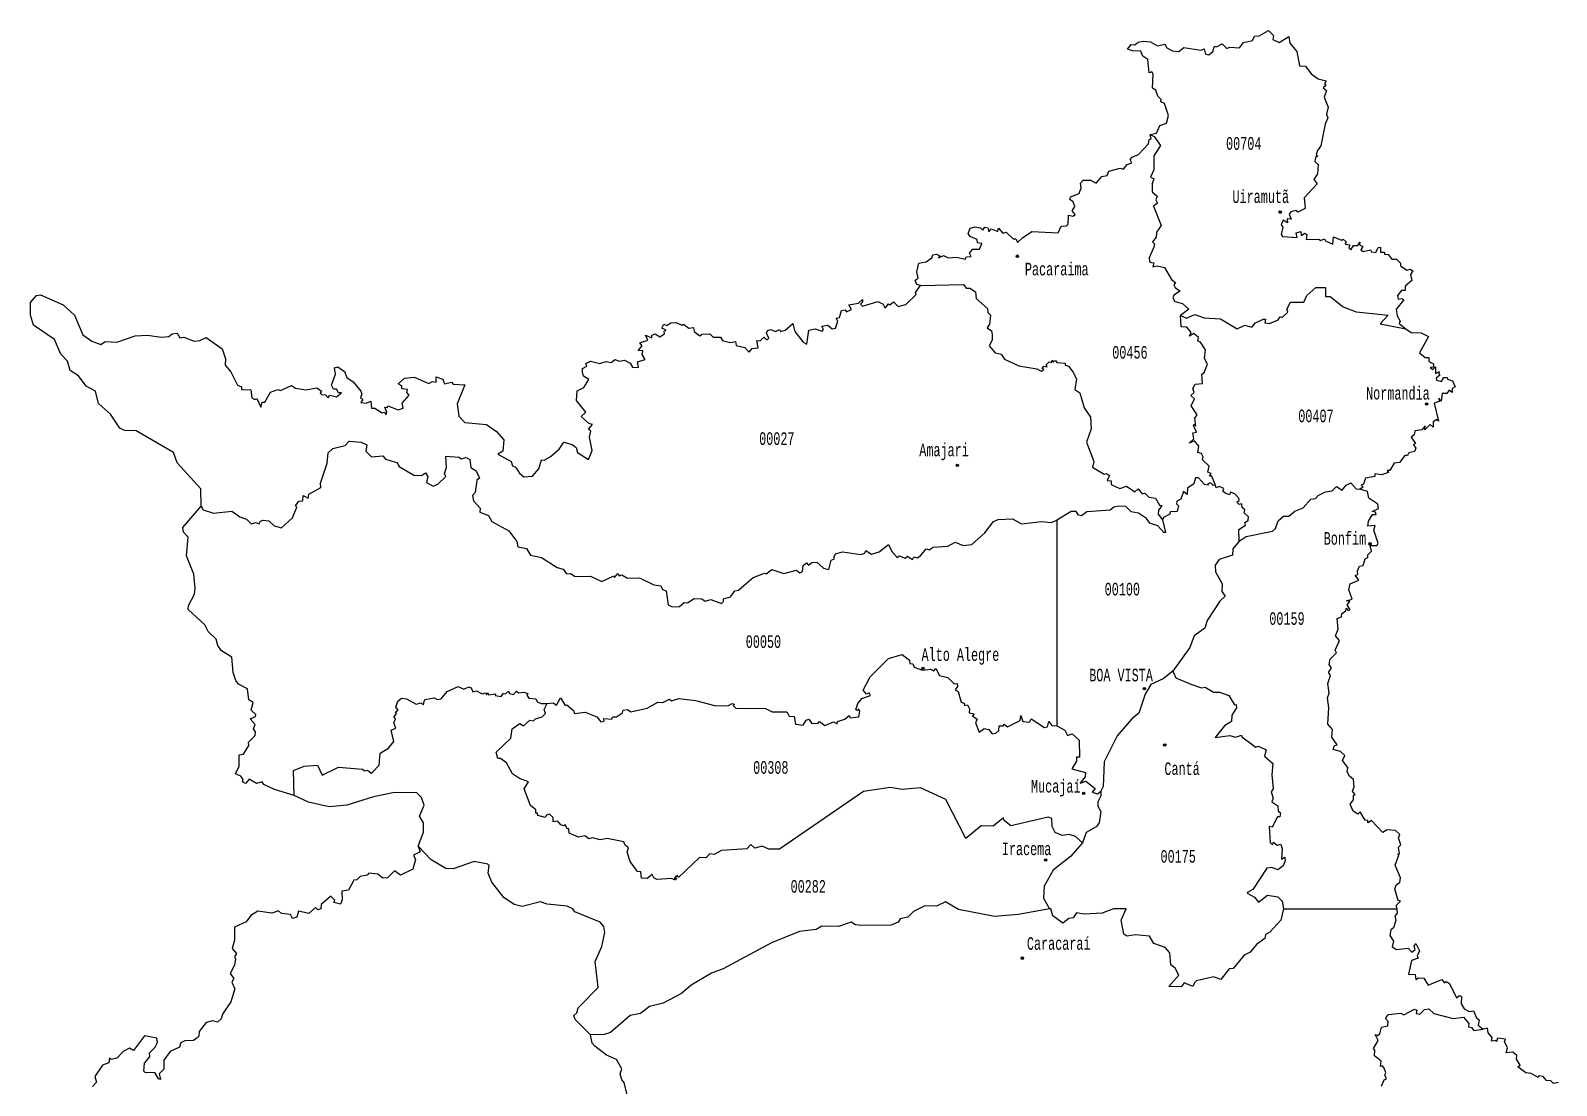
# Model space of a CAD drawing. Header units: millimetres. Extents: x 9851 to 10267, y 23387 to 23778.
# Drawn here: x 9942.5 to 9999.4, y 23738.2 to 23777.5 of the extents above; entities that cross this region are included whole.
import ezdxf
from ezdxf.enums import TextEntityAlignment as Align

# ---------------------------------------------------------------- set-up
doc = ezdxf.new("R2010")
doc.units = ezdxf.units.MM
doc.layers.add('3', color=7, linetype='Continuous')
doc.styles.add('MONOTXT', font='MONOTXT', dxfattribs={"height": 0.2})

# ---------------------------------------------------------------- blocks, each defined once
blk = doc.blocks.new('SEDE')
at = {"layer": '3', "color": 7, "linetype": 'Continuous'}
blk.add_circle((0, 0), 0.00451, dxfattribs=at)

msp = doc.modelspace()

# ---------------------------------------------------------------- linework, layer by layer
at = {"color": 7, "linetype": 'Continuous'}
for p, q in [((9980.752, 23759.277), (9980.752, 23751.614)), ((9989.191, 23744.793), (9993.422, 23744.793))]:
    msp.add_line(p, q, dxfattribs=at)
for points in [[(9984.233, 23773.643), (9984.469, 23773.685), (9984.597, 23773.977), (9984.838, 23774.066), (9984.916, 23774.355), (9984.766, 23774.791), (9984.627, 23774.863), (9984.642, 23774.949), (9984.519, 23775.068), (9984.437, 23775.298), (9984.313, 23775.366), (9984.348, 23775.895), (9984.299, 23775.98), (9984.197, 23775.941), (9984.145, 23776.435), (9983.963, 23776.563), (9983.89, 23776.74), (9983.574, 23776.753), (9983.394, 23776.816), (9983.524, 23776.996), (9983.663, 23776.982), (9983.785, 23777.085), (9983.972, 23777.118), (9984.249, 23777.099), (9984.508, 23776.949), (9984.783, 23777.002), (9984.852, 23776.871), (9985.063, 23776.755), (9985.299, 23776.738), (9985.485, 23776.877), (9986.122, 23776.788), (9986.238, 23776.827), (9986.291, 23776.638), (9986.413, 23776.61), (9986.569, 23776.735), (9986.622, 23776.932), (9986.705, 23776.907), (9986.916, 23777.016), (9987.085, 23776.841), (9987.197, 23776.893), (9987.558, 23776.874), (9987.713, 23777.063), (9988.047, 23777.141), (9988.116, 23777.307), (9988.297, 23777.316), (9988.633, 23777.516), (9988.824, 23777.327), (9988.805, 23777.18), (9989.033, 23777.063), (9989.397, 23777.288), (9989.43, 23777.046), (9989.688, 23776.738), (9989.799, 23776.205), (9990.019, 23776.185), (9990.227, 23775.902), (9990.488, 23775.721), (9990.789, 23775.642), (9990.722, 23775.528), (9990.779, 23775.462), (9990.675, 23775.386), (9990.798, 23775.282), (9990.713, 23775.036), (9990.855, 23774.663), (9990.797, 23774.402), (9990.847, 23774.268), (9990.752, 23774.032), (9990.585, 23773.216), (9990.458, 23773.041), (9990.419, 23772.902), (9990.472, 23772.846), (9990.388, 23772.785), (9990.358, 23772.632), (9990.485, 23772.527), (9990.463, 23772.18), (9990.322, 23771.968), (9990.455, 23771.802), (9989.969, 23771.282), (9990.005, 23770.882), (9989.735, 23770.749), (9989.66, 23770.805), (9989.472, 23770.755), (9989.402, 23770.674), (9989.48, 23770.482), (9989.333, 23770.505), (9989.349, 23770.355), (9989.183, 23770.452), (9989.108, 23770.28), (9989.174, 23770.185), (9989.116, 23769.91), (9989.166, 23769.835), (9989.708, 23769.807), (9989.672, 23769.974), (9989.841, 23770.03), (9989.858, 23769.882), (9989.994, 23769.963), (9990.072, 23769.913), (9990.047, 23769.735), (9990.516, 23769.746), (9990.569, 23769.696), (9990.722, 23769.757), (9990.762, 23769.684), (9991.03, 23769.56), (9991.06, 23769.827), (9991.363, 23769.702), (9991.413, 23769.738), (9991.53, 23769.643), (9991.497, 23769.555), (9991.663, 23769.527), (9991.633, 23769.424), (9991.708, 23769.341), (9991.802, 23769.51), (9991.963, 23769.51), (9992.041, 23769.632), (9992.027, 23769.535), (9992.152, 23769.463), (9992.074, 23769.346), (9992.169, 23769.28), (9992.441, 23769.343), (9992.472, 23769.271), (9992.635, 23769.249), (9992.719, 23769.43), (9992.805, 23769.443), (9992.813, 23769.255), (9992.96, 23769.263), (9992.958, 23769.177), (9993.097, 23769.168), (9993.233, 23768.991), (9993.399, 23768.996), (9993.552, 23768.849), (9993.558, 23768.749), (9993.791, 23768.588), (9993.913, 23768.627), (9994.016, 23768.557), (9993.927, 23768.427), (9993.972, 23768.202), (9993.73, 23767.985), (9993.727, 23767.83), (9993.594, 23767.83), (9993.438, 23767.641), (9993.463, 23767.51), (9993.599, 23767.535), (9993.677, 23767.477), (9993.391, 23767.138), (9993.433, 23766.882), (9993.547, 23766.693), (9993.51, 23766.602), (9993.756, 23766.402)], [(9975.674, 23768.016), (9975.547, 23768.052), (9975.483, 23768.218), (9975.588, 23768.291), (9975.538, 23768.53), (9975.622, 23768.852), (9975.894, 23768.902), (9976.102, 23769.041), (9976.135, 23769.16), (9976.274, 23769.188), (9976.399, 23769.121), (9976.344, 23769.041), (9976.535, 23769.132), (9976.713, 23769.043), (9977.033, 23769.068), (9977.341, 23768.993), (9977.388, 23769.08), (9977.563, 23769.099), (9977.505, 23769.221), (9977.624, 23769.374), (9977.874, 23769.371), (9977.969, 23769.577), (9977.799, 23769.605), (9977.785, 23769.732), (9977.526, 23769.843), (9977.46, 23769.954), (9977.525, 23770.146), (9977.703, 23770.204), (9977.919, 23770.168), (9977.997, 23770.077), (9978.071, 23770.194), (9978.185, 23770.158), (9978.228, 23770.021), (9978.314, 23770.132), (9978.554, 23770.023), (9978.584, 23770.15), (9978.744, 23769.962), (9978.875, 23770.003), (9979.133, 23769.757), (9979.233, 23769.755), (9979.288, 23769.613), (9979.482, 23769.797), (9979.829, 23770.022), (9980.81, 23769.982), (9980.919, 23770.221), (9981.116, 23770.235), (9981.177, 23770.302), (9981.194, 23770.638), (9981.36, 23770.593), (9981.435, 23770.66), (9981.327, 23770.796), (9981.43, 23770.96), (9981.366, 23771.138), (9981.241, 23771.218), (9981.26, 23771.324), (9981.585, 23771.446), (9981.663, 23771.657), (9981.638, 23771.83), (9981.741, 23771.943), (9982.005, 23771.946), (9982.227, 23771.832), (9982.438, 23772.074), (9982.635, 23772.11), (9982.691, 23772.28), (9983.116, 23772.388), (9983.241, 23772.352), (9983.374, 23772.518), (9983.547, 23772.582), (9983.488, 23772.71), (9983.56, 23772.793), (9983.797, 23772.902), (9984.166, 23773.288), (9984.194, 23773.449), (9984.274, 23773.485), (9984.233, 23773.643)], [(9984.233, 23773.643), (9984.377, 23773.571), (9984.618, 23773.227), (9984.37, 23772.849), (9984.374, 23772.33), (9984.249, 23772.052), (9984.374, 23771.985), (9984.301, 23771.809), (9984.312, 23771.503), (9984.493, 23771.338), (9984.444, 23771.203), (9984.505, 23771.08), (9984.355, 23770.966), (9984.642, 23770.255), (9984.468, 23770.002), (9984.458, 23769.814), (9984.317, 23769.648), (9984.391, 23769.572), (9984.369, 23769.44), (9984.189, 23769.048), (9984.212, 23768.899), (9984.286, 23768.872), (9984.364, 23768.855), (9984.335, 23768.715), (9984.489, 23768.752), (9984.77, 23768.691), (9985.03, 23768.236), (9985.18, 23768.129), (9985.111, 23768.041), (9985.162, 23767.937), (9985.344, 23767.81), (9985.116, 23767.655), (9985.08, 23767.552), (9985.155, 23767.421), (9985.433, 23767.346), (9985.666, 23767.132), (9985.36, 23766.902)], [(9948.888, 23759.793), (9948.877, 23760.438), (9947.999, 23761.41), (9947.866, 23761.793), (9946.472, 23762.596), (9946.033, 23762.613), (9945.869, 23762.702), (9945.513, 23763.216), (9945.074, 23763.615), (9944.955, 23764.08), (9944.61, 23764.263), (9944.326, 23764.645), (9944.019, 23764.843), (9943.919, 23765.199), (9943.672, 23765.463), (9943.435, 23765.999), (9942.652, 23766.543), (9942.538, 23766.916), (9942.541, 23767.382), (9942.76, 23767.638), (9942.913, 23767.666), (9943.76, 23767.299), (9944.172, 23766.913), (9944.483, 23766.182), (9944.827, 23765.938), (9945.152, 23765.813), (9945.313, 23765.935), (9945.752, 23765.902), (9946.441, 23766.143), (9946.894, 23766.168), (9947.402, 23766.088), (9947.694, 23766.11), (9947.819, 23766.218), (9947.994, 23766.235), (9948.094, 23766.06), (9948.249, 23766.093), (9948.627, 23765.946), (9948.849, 23765.963), (9949.077, 23766.077), (9949.669, 23765.652), (9949.805, 23765.28), (9949.785, 23765.049), (9949.999, 23764.793), (9950.249, 23764.299), (9950.397, 23764.238), (9950.4, 23764.14), (9950.738, 23764.127), (9950.752, 23764.041), (9950.785, 23763.832), (9950.894, 23763.766), (9950.969, 23763.802), (9951.116, 23763.477), (9951.163, 23763.671), (9951.258, 23763.663), (9951.474, 23764.046), (9951.744, 23764.135), (9951.847, 23764.102), (9952.255, 23764.296), (9952.405, 23764.196), (9952.791, 23764.124), (9953.205, 23764.199), (9953.377, 23764.082), (9953.319, 23764.007), (9953.369, 23763.949), (9953.524, 23763.938), (9953.627, 23763.83), (9953.683, 23763.935), (9953.93, 23763.871), (9954.124, 23764.021), (9954.013, 23764.018), (9953.933, 23764.155), (9953.824, 23764.157), (9953.749, 23764.299), (9953.897, 23764.718), (9953.863, 23764.952), (9953.988, 23764.988), (9954.23, 23764.816), (9954.322, 23764.582), (9954.552, 23764.424), (9954.835, 23764.08), (9954.877, 23763.971), (9954.827, 23763.838), (9954.91, 23763.774), (9954.838, 23763.652), (9955.041, 23763.63), (9955.21, 23763.707), (9955.238, 23763.446), (9955.363, 23763.449), (9955.633, 23763.271), (9955.722, 23763.293), (9955.783, 23763.196), (9955.808, 23763.302), (9955.727, 23763.477), (9955.819, 23763.468), (9955.844, 23763.532), (9956.23, 23763.38), (9956.41, 23763.446), (9956.372, 23763.63), (9956.638, 23763.93), (9956.552, 23764.035), (9956.58, 23764.146), (9956.36, 23764.168), (9956.363, 23764.282), (9956.235, 23764.352), (9956.469, 23764.568), (9956.824, 23764.602), (9957.372, 23764.366), (9957.51, 23764.435), (9957.644, 23764.41), (9957.647, 23764.616), (9957.891, 23764.524), (9957.949, 23764.349), (9958.216, 23764.413), (9958.277, 23764.343), (9958.708, 23764.31), (9958.422, 23763.613), (9958.491, 23763.152), (9958.713, 23762.913), (9959.524, 23762.843), (9959.888, 23762.582), (9960.166, 23762.271), (9960.122, 23761.846), (9959.944, 23761.73), (9960.433, 23761.455), (9960.488, 23761.299), (9960.602, 23761.249), (9960.752, 23761.027), (9960.908, 23760.893), (9961.233, 23760.916), (9961.466, 23761.191), (9961.566, 23761.521), (9961.669, 23761.507), (9961.888, 23761.632), (9962.227, 23761.916), (9962.399, 23762.182), (9962.713, 23762.093), (9962.858, 23761.974), (9962.908, 23761.793), (9963.319, 23761.53), (9963.447, 23761.874), (9963.358, 23762.36), (9963.399, 23762.588), (9963.322, 23762.668), (9963.466, 23762.843), (9963.324, 23762.88), (9963.044, 23763.138), (9963.219, 23763.293), (9962.869, 23763.73), (9962.891, 23764.091), (9963.138, 23764.213), (9963.324, 23764.518), (9963.133, 23764.638), (9963.088, 23764.793), (9963.091, 23764.921), (9963.26, 23765.005), (9963.222, 23765.11), (9963.397, 23765.196), (9963.738, 23765.105), (9963.969, 23765.182), (9964.166, 23765.143), (9964.294, 23765.26), (9964.474, 23765.191), (9964.66, 23765.238), (9964.872, 23765.121), (9964.952, 23764.971), (9965.174, 23764.957), (9965.141, 23765.174), (9965.424, 23765.257), (9965.319, 23765.441), (9965.341, 23765.585), (9965.172, 23765.599), (9965.31, 23765.774), (9965.23, 23765.885), (9965.53, 23765.985), (9965.441, 23766.16), (9965.674, 23766.063), (9965.672, 23766.168), (9965.794, 23766.221), (9965.974, 23766.105), (9966.141, 23766.21), (9966.13, 23766.31), (9966.205, 23766.355), (9966.049, 23766.427), (9966.116, 23766.571), (9966.238, 23766.527), (9966.38, 23766.627), (9966.58, 23766.641), (9966.794, 23766.532), (9966.86, 23766.577), (9967.055, 23766.424), (9967.222, 23766.449), (9967.252, 23766.305), (9967.46, 23766.143), (9967.533, 23766.202), (9967.835, 23766.21), (9967.958, 23766.093), (9968.23, 23766.091), (9968.31, 23765.966), (9968.602, 23765.888), (9968.785, 23765.927), (9968.819, 23765.78), (9969.138, 23765.702), (9969.297, 23765.538), (9969.405, 23765.663), (9969.63, 23765.691), (9969.583, 23765.971), (9969.705, 23765.949), (9969.844, 23766.088), (9969.972, 23765.991), (9970.038, 23766.049), (9969.941, 23766.243), (9969.988, 23766.335), (9970.108, 23766.382), (9970.274, 23766.299), (9970.43, 23766.377), (9970.466, 23766.299), (9970.641, 23766.357), (9970.927, 23766.602), (9971.005, 23766.307), (9971.305, 23765.907), (9971.449, 23765.83), (9971.527, 23766.355), (9971.758, 23766.405), (9972.024, 23766.31), (9972.063, 23766.38), (9972.008, 23766.499), (9972.227, 23766.538), (9972.388, 23766.399), (9972.516, 23766.432), (9972.599, 23766.682), (9972.538, 23766.793), (9972.669, 23766.821), (9972.733, 23767.08), (9972.877, 23767.11), (9972.93, 23767.038), (9973.116, 23767.118), (9973.008, 23767.293), (9973.366, 23767.357), (9973.516, 23767.491), (9973.524, 23767.399), (9973.441, 23767.324), (9973.522, 23767.241), (9974.094, 23767.424), (9974.288, 23767.321), (9974.369, 23767.171), (9974.483, 23767.335), (9974.541, 23767.299), (9974.674, 23767.407), (9974.849, 23767.238), (9975.138, 23767.307), (9975.524, 23767.682), (9975.497, 23767.755), (9975.674, 23768.016)], [(9975.674, 23768.016), (9977.275, 23768.051), (9977.384, 23767.913), (9977.514, 23767.913), (9977.73, 23767.774), (9977.751, 23767.535), (9978.179, 23767.154), (9978.181, 23767.004), (9978.284, 23766.913), (9978.247, 23766.581), (9978.158, 23766.441), (9978.328, 23766.324), (9978.353, 23766.19), (9978.35, 23765.976), (9978.241, 23765.771), (9978.466, 23765.506), (9978.688, 23765.455), (9978.807, 23765.276), (9979.337, 23765.018), (9980.017, 23764.909), (9980.173, 23764.819), (9980.271, 23764.885), (9980.21, 23764.922), (9980.277, 23765.014), (9980.398, 23764.991), (9980.355, 23765.057), (9980.468, 23765.177), (9980.554, 23765.143), (9980.585, 23765.236), (9980.621, 23765.176), (9980.703, 23765.22), (9980.752, 23765.15), (9981.065, 23765.121), (9981.063, 23765.044), (9981.192, 23765.016), (9981.351, 23764.796), (9981.489, 23764.54), (9981.43, 23764.141), (9981.615, 23764.02), (9981.774, 23763.463), (9982.013, 23763.109), (9982.037, 23762.671), (9981.863, 23762.18), (9982.13, 23761.459), (9982.083, 23761.253), (9982.513, 23760.985), (9982.607, 23761.012), (9982.712, 23760.936), (9982.635, 23760.747), (9982.775, 23760.737), (9982.776, 23760.597), (9983.099, 23760.457), (9983.353, 23760.542), (9983.655, 23760.323), (9983.784, 23760.437), (9983.93, 23760.258), (9984.03, 23760.28), (9984.185, 23760.13), (9984.435, 23760.096), (9984.578, 23759.829), (9984.666, 23759.815), (9984.538, 23759.64), (9984.533, 23759.493), (9984.693, 23759.282)], [(9985.36, 23766.902), (9985.591, 23766.804), (9985.89, 23766.94), (9986.24, 23766.817), (9986.851, 23766.77), (9987.469, 23766.4), (9987.758, 23766.539), (9988.013, 23766.464), (9988.16, 23766.627), (9988.439, 23766.763), (9988.531, 23766.762), (9988.508, 23766.625), (9988.676, 23766.597), (9988.998, 23766.733), (9989.069, 23766.854), (9989.154, 23766.835), (9989.356, 23767.016), (9989.322, 23767.133), (9989.454, 23767.393), (9989.957, 23767.399), (9990.066, 23767.644), (9990.407, 23767.938), (9990.757, 23767.94), (9990.755, 23767.603), (9990.932, 23767.604), (9991.423, 23767.216), (9991.9, 23767.032), (9993.095, 23766.914), (9992.803, 23766.593), (9993.756, 23766.402)], [(9986.655, 23760.599), (9986.533, 23760.918), (9986.447, 23760.918), (9986.502, 23761.007), (9986.374, 23761.063), (9986.433, 23761.285), (9986.177, 23761.521), (9986.208, 23761.627), (9986.141, 23761.76), (9986.01, 23761.788), (9986.041, 23762.027), (9985.888, 23762.227), (9985.688, 23762.141), (9985.863, 23762.307), (9985.819, 23762.524), (9985.952, 23762.546), (9985.841, 23762.805), (9985.874, 23762.843), (9985.933, 23762.78), (9985.897, 23763.071), (9985.985, 23763.193), (9985.758, 23763.532), (9985.88, 23763.799), (9985.741, 23763.918), (9985.872, 23764.032), (9985.824, 23764.18), (9985.91, 23764.343), (9986.18, 23764.36), (9986.152, 23764.71), (9986.241, 23764.774), (9986.369, 23765.085), (9986.258, 23765.302), (9986.291, 23765.613), (9986.11, 23765.907), (9986.013, 23765.943), (9986.035, 23766.08), (9985.86, 23766.23), (9985.702, 23766.127), (9985.76, 23766.268), (9985.602, 23766.463), (9985.388, 23766.477), (9985.36, 23766.902)], [(9993.756, 23766.402), (9993.949, 23766.263), (9994.327, 23766.257), (9994.591, 23766.121), (9994.26, 23765.502), (9994.474, 23765.335), (9994.608, 23765.335), (9994.61, 23765.182), (9994.777, 23765.096), (9994.788, 23764.974), (9994.66, 23764.96), (9994.758, 23764.888), (9994.852, 23764.991), (9994.858, 23764.743), (9995.008, 23764.813), (9994.963, 23764.768), (9995.024, 23764.671), (9994.888, 23764.568), (9994.899, 23764.493), (9995.077, 23764.443), (9995.172, 23764.582), (9995.297, 23764.585), (9995.31, 23764.521), (9995.494, 23764.468), (9995.594, 23764.238), (9995.483, 23764.177), (9995.472, 23764.035), (9995.366, 23764.118), (9995.274, 23763.991), (9995.108, 23763.993), (9995.074, 23763.702), (9994.977, 23763.816), (9994.991, 23763.699), (9994.81, 23763.635), (9994.963, 23762.96), (9994.905, 23763.027), (9994.769, 23762.941), (9994.769, 23762.738), (9994.663, 23762.838), (9994.458, 23762.641), (9994.472, 23762.785), (9994.352, 23762.643), (9994.091, 23762.605), (9994.06, 23762.449), (9993.947, 23762.368), (9994.113, 23762.132), (9994.041, 23762.082), (9994.124, 23761.957), (9994.072, 23761.827), (9993.866, 23761.785), (9993.816, 23761.68), (9993.71, 23761.688), (9993.516, 23761.427), (9993.319, 23761.391), (9993.152, 23761.118), (9993.063, 23761.121), (9993.11, 23761.052), (9992.847, 23760.963), (9992.602, 23760.999), (9992.597, 23760.905), (9992.252, 23760.843), (9992.177, 23760.613), (9992.094, 23760.574), (9992.169, 23760.502), (9992.038, 23760.43)], [(9948.888, 23759.793), (9948.963, 23759.66), (9949.347, 23759.532), (9950.033, 23759.605), (9950.33, 23759.391), (9950.583, 23759.31), (9950.752, 23759.132), (9950.941, 23759.188), (9951.058, 23759.135), (9951.1, 23759.241), (9951.205, 23759.274), (9951.413, 23759.249), (9951.61, 23759.06), (9951.883, 23758.988), (9952.299, 23759.355), (9952.452, 23759.752), (9952.408, 23759.805), (9952.527, 23759.982), (9952.677, 23759.993), (9952.697, 23760.193), (9952.877, 23760.088), (9952.897, 23760.246), (9953.349, 23760.496), (9953.333, 23760.649), (9953.585, 23761.391), (9953.627, 23761.777), (9953.791, 23761.941), (9954.249, 23762.049), (9954.402, 23762.213), (9954.847, 23762.182), (9955.058, 23762.08), (9955.024, 23761.838), (9955.238, 23761.63), (9955.655, 23761.668), (9955.752, 23761.549), (9956.183, 23761.427), (9956.269, 23761.274), (9956.81, 23760.955), (9957.094, 23760.938), (9957.249, 23761.038), (9957.335, 23760.896), (9957.285, 23760.682), (9957.527, 23760.543), (9957.705, 23760.61), (9958.005, 23760.902), (9957.952, 23761.016), (9958.027, 23761.241), (9957.999, 23761.652), (9958.499, 23761.616), (9958.574, 23761.555), (9958.766, 23761.613), (9958.894, 23761.53), (9958.933, 23761.23), (9959.135, 23761.107), (9959.26, 23760.835), (9959.16, 23760.763), (9959.097, 23760.307), (9958.997, 23760.191), (9959.038, 23759.988), (9959.285, 23759.716), (9959.274, 23759.571), (9959.597, 23759.443), (9959.722, 23759.224), (9960.347, 23758.871), (9960.647, 23758.474), (9960.685, 23758.282), (9961.002, 23758.221), (9961.16, 23757.966), (9961.563, 23757.877), (9962.152, 23757.507), (9962.372, 23757.443), (9962.499, 23757.274), (9962.652, 23757.28), (9962.822, 23757.171), (9963.385, 23757.185), (9963.81, 23756.993), (9964.266, 23757.199), (9964.283, 23757.132), (9964.405, 23757.282), (9964.455, 23757.196), (9964.558, 23757.232), (9964.774, 23757.118), (9965.216, 23757.124), (9965.752, 23756.866), (9966.013, 23756.824), (9966.072, 23756.696), (9966.208, 23756.635), (9966.283, 23756.121), (9966.435, 23756.041), (9966.702, 23756.06), (9966.877, 23756.202), (9967.005, 23756.196), (9967.255, 23756.349), (9967.535, 23756.341), (9967.655, 23756.252), (9967.877, 23756.318), (9968.263, 23756.171), (9968.347, 23756.243), (9968.338, 23756.338), (9968.61, 23756.418), (9968.763, 23756.638), (9968.908, 23756.666), (9969.099, 23756.835), (9969.452, 23757.143), (9969.866, 23757.302), (9969.935, 23757.271), (9970.149, 23757.432), (9970.585, 23757.288), (9971.058, 23757.41), (9971.185, 23757.307), (9971.285, 23757.363), (9971.316, 23757.58), (9971.43, 23757.682), (9971.508, 23757.599), (9971.627, 23757.696), (9971.822, 23757.71), (9972.072, 23757.48), (9972.266, 23757.435), (9972.358, 23757.777), (9972.483, 23757.827), (9972.447, 23757.888), (9972.519, 23758.018), (9972.777, 23758.099), (9973.452, 23757.996), (9973.608, 23758.046), (9973.638, 23758.149), (9973.858, 23758.005), (9974.141, 23758.099), (9974.494, 23758.368), (9974.616, 23758.102), (9974.813, 23757.888), (9974.885, 23757.938), (9975.108, 23757.863), (9975.191, 23757.935), (9975.385, 23757.81), (9975.433, 23757.902), (9975.56, 23757.868), (9975.683, 23757.941), (9975.894, 23758.202), (9975.999, 23758.171), (9976.152, 23758.268), (9976.699, 23758.299), (9976.966, 23758.452), (9977.263, 23758.335), (9977.591, 23758.366), (9978.08, 23758.799), (9978.397, 23759.227), (9978.569, 23759.293), (9979.108, 23759.324), (9979.438, 23759.132), (9980.191, 23759.218), (9980.541, 23759.182), (9980.752, 23759.277)], [(9986.655, 23760.599), (9986.578, 23760.564), (9986.475, 23760.665), (9986.378, 23760.626), (9986.395, 23760.572), (9986.251, 23760.598), (9986.037, 23760.845), (9985.923, 23760.854), (9985.852, 23760.63), (9985.62, 23760.462), (9985.614, 23760.226), (9985.475, 23760.34), (9985.374, 23760.051), (9985.227, 23759.984), (9985.212, 23759.88), (9985.291, 23759.812), (9985.235, 23759.599), (9984.972, 23759.587), (9984.967, 23759.496), (9984.73, 23759.368), (9984.693, 23759.282)], [(9987.544, 23758.488), (9987.535, 23758.93), (9987.78, 23759.085), (9987.763, 23759.188), (9987.885, 23759.26), (9987.888, 23759.391), (9987.738, 23759.552), (9987.763, 23759.663), (9987.652, 23759.746), (9987.649, 23759.88), (9987.547, 23759.86), (9987.458, 23759.946), (9987.541, 23760.007), (9987.533, 23760.093), (9987.38, 23760.252), (9987.227, 23760.313), (9987.185, 23760.213), (9987.03, 23760.277), (9986.944, 23760.355), (9986.972, 23760.455), (9986.799, 23760.524), (9986.688, 23760.474), (9986.655, 23760.599)], [(9987.544, 23758.488), (9987.805, 23758.668), (9988.785, 23758.866), (9988.899, 23758.968), (9988.997, 23759.252), (9989.197, 23759.424), (9989.391, 23759.421), (9989.616, 23759.605), (9989.924, 23759.732), (9990.213, 23760.057), (9990.388, 23760.074), (9990.483, 23760.196), (9990.759, 23760.325), (9991.005, 23760.363), (9991.174, 23760.524), (9991.385, 23760.385), (9991.527, 23760.582), (9991.702, 23760.66), (9991.899, 23760.435), (9992.038, 23760.43)], [(9993.422, 23744.793), (9993.405, 23744.924), (9993.555, 23745.074), (9993.466, 23745.099), (9993.347, 23745.532), (9993.41, 23745.705), (9993.535, 23745.774), (9993.549, 23745.943), (9993.352, 23746.424), (9993.491, 23746.793), (9993.438, 23746.83), (9993.513, 23746.846), (9993.48, 23747.096), (9993.566, 23747.171), (9993.48, 23747.432), (9993.533, 23747.566), (9993.369, 23747.713), (9993.055, 23747.735), (9992.899, 23747.638), (9992.477, 23748.082), (9992.335, 23747.999), (9992.333, 23748.085), (9992.241, 23748.102), (9992.052, 23748.402), (9991.96, 23748.324), (9991.791, 23748.427), (9991.685, 23748.691), (9991.81, 23748.857), (9991.799, 23749.03), (9991.866, 23749.043), (9991.766, 23749.18), (9991.83, 23749.332), (9991.802, 23749.613), (9991.652, 23749.741), (9991.569, 23749.893), (9991.588, 23750.063), (9991.388, 23750.324), (9991.477, 23750.502), (9991.324, 23750.655), (9991.049, 23750.732), (9991.091, 23750.88), (9991.191, 23750.899), (9990.997, 23751.193), (9991.024, 23751.477), (9990.847, 23751.668), (9990.888, 23752.277), (9990.83, 23752.655), (9990.894, 23752.827), (9990.849, 23753.188), (9990.944, 23753.491), (9990.869, 23753.613), (9990.988, 23753.763), (9990.902, 23753.893), (9990.93, 23754.099), (9991.172, 23754.332), (9991.119, 23754.427), (9991.286, 23754.794), (9991.133, 23754.96), (9991.238, 23755.21), (9991.197, 23755.607), (9991.36, 23755.674), (9991.369, 23755.791), (9991.51, 23755.882), (9991.544, 23756.005), (9991.599, 23755.907), (9991.677, 23755.938), (9991.563, 23756.116), (9991.672, 23756.238), (9991.547, 23756.266), (9991.758, 23756.332), (9991.635, 23756.674), (9991.674, 23756.899), (9992.002, 23757.032), (9991.872, 23757.218), (9991.966, 23757.252), (9991.947, 23757.391), (9992.03, 23757.56), (9992.166, 23757.58), (9992.235, 23757.838), (9992.333, 23757.88), (9992.335, 23757.98), (9992.48, 23758.113), (9992.422, 23758.33), (9992.677, 23758.324), (9992.719, 23758.413), (9992.555, 23758.905), (9992.616, 23759.077), (9992.335, 23759.049), (9992.358, 23759.23), (9992.516, 23759.488), (9992.647, 23759.488), (9992.624, 23759.568), (9992.497, 23759.591), (9992.733, 23759.705), (9992.716, 23759.866), (9992.377, 23760.091), (9992.319, 23760.335), (9992.038, 23760.43)], [(9952.358, 23749.01), (9951.622, 23749.243), (9951.224, 23749.43), (9951.169, 23749.527), (9950.949, 23749.466), (9950.685, 23749.621), (9950.549, 23749.463), (9950.437, 23749.519), (9950.455, 23749.616), (9950.369, 23749.738), (9950.169, 23749.821), (9950.302, 23750.107), (9950.313, 23750.53), (9950.466, 23750.557), (9950.666, 23750.88), (9950.658, 23750.999), (9950.899, 23751.252), (9950.913, 23751.393), (9950.843, 23751.498), (9950.902, 23751.657), (9950.722, 23751.868), (9950.916, 23751.957), (9950.927, 23752.035), (9950.76, 23752.199), (9950.824, 23752.474), (9950.663, 23752.58), (9950.624, 23752.988), (9950.285, 23753.16), (9950.18, 23753.302), (9950.088, 23753.593), (9950.041, 23754.174), (9949.644, 23754.402), (9949.508, 23754.602), (9949.452, 23754.841), (9949.149, 23755.124), (9949.024, 23755.374), (9948.405, 23755.941), (9948.422, 23756.096), (9948.649, 23756.518), (9948.672, 23756.741), (9948.619, 23757.26), (9948.344, 23757.946), (9948.413, 23758.638), (9948.241, 23758.83), (9948.216, 23758.999), (9948.888, 23759.793)], [(9984.693, 23759.282), (9984.808, 23758.81), (9984.745, 23758.812), (9984.513, 23759.056), (9984.215, 23759.164), (9984.091, 23759.341), (9983.798, 23759.531), (9983.519, 23759.584), (9983.326, 23759.78), (9983.069, 23759.791), (9982.875, 23759.754), (9982.747, 23759.646), (9981.878, 23759.586), (9981.678, 23759.434), (9981.569, 23759.459), (9981.473, 23759.591), (9981.296, 23759.598), (9980.752, 23759.277)], [(9987.544, 23758.488), (9987.31, 23758.202), (9987.299, 23757.974), (9986.797, 23757.802), (9986.652, 23757.593), (9986.669, 23757.349), (9986.91, 23756.905), (9986.905, 23756.616), (9987.019, 23756.446), (9986.822, 23756.26), (9986.358, 23755.541), (9986.272, 23755.252), (9985.872, 23754.966), (9985.713, 23754.53), (9985.074, 23753.646)], [(9961.775, 23752.44), (9961.999, 23752.466), (9962.13, 23752.385), (9962.277, 23752.649), (9962.444, 23752.374), (9962.51, 23752.391), (9962.758, 23752.182), (9962.799, 23752.071), (9963.194, 23752.121), (9963.63, 23751.949), (9963.774, 23751.76), (9963.905, 23751.788), (9963.891, 23751.88), (9964.177, 23751.863), (9964.227, 23751.946), (9964.36, 23751.949), (9964.577, 23752.091), (9964.602, 23752.191), (9964.772, 23752.216), (9964.894, 23752.138), (9965.497, 23752.263), (9965.899, 23752.496), (9966.088, 23752.485), (9966.327, 23752.61), (9966.41, 23752.543), (9966.68, 23752.624), (9967.299, 23752.549), (9968.01, 23752.368), (9968.51, 23752.352), (9968.663, 23752.438), (9968.741, 23752.416), (9968.705, 23752.366), (9968.802, 23752.271), (9969.908, 23752.26), (9970.16, 23752.132), (9970.697, 23752.132), (9970.752, 23752.041), (9970.794, 23751.966), (9970.98, 23751.963), (9971.027, 23751.677), (9971.316, 23751.632), (9971.424, 23751.818), (9971.519, 23751.855), (9971.619, 23751.713), (9971.858, 23751.693), (9971.919, 23751.766), (9972.122, 23751.621), (9972.441, 23751.763), (9972.58, 23751.688), (9972.585, 23751.768), (9972.86, 23751.855), (9973.019, 23751.996), (9973.066, 23751.91), (9973.388, 23751.943), (9973.424, 23752.152), (9973.374, 23752.238), (9973.33, 23752.174), (9973.277, 23752.224), (9973.347, 23752.441), (9973.499, 23752.63), (9973.822, 23752.741), (9973.774, 23752.835), (9973.666, 23752.791), (9973.541, 23752.943), (9973.81, 23753.43), (9974.483, 23754.118), (9974.991, 23754.268), (9975.272, 23754.052), (9975.288, 23753.935), (9975.391, 23753.918), (9975.447, 23753.802), (9975.752, 23753.68), (9976.052, 23753.724), (9976.18, 23753.655), (9976.249, 23753.749), (9976.383, 23753.491), (9976.697, 23753.41), (9976.938, 23753.18), (9977.044, 23753.193), (9977.06, 23753.082), (9976.966, 23752.955), (9977.085, 23752.885), (9977.199, 23752.488), (9977.302, 23752.457), (9977.313, 23752.374), (9977.424, 23752.393), (9977.505, 23752.243), (9977.488, 23752.096), (9977.677, 23752.055), (9977.616, 23751.98), (9977.791, 23751.855), (9977.733, 23751.718), (9977.86, 23751.371), (9978.049, 23751.51), (9978.224, 23751.471), (9978.347, 23751.31), (9978.483, 23751.335), (9978.602, 23751.438), (9978.613, 23751.61), (9978.752, 23751.61), (9978.794, 23751.674), (9978.919, 23751.568), (9979.385, 23751.805), (9979.416, 23751.996), (9979.491, 23751.774), (9979.733, 23751.743), (9979.805, 23751.874), (9980.299, 23751.543), (9980.41, 23751.577), (9980.455, 23751.768), (9980.566, 23751.621), (9980.752, 23751.614)], [(9985.074, 23753.646), (9984.719, 23753.363), (9984.263, 23753.146), (9984.047, 23752.788), (9983.81, 23752.08), (9983.555, 23751.877), (9983.005, 23751.232), (9982.513, 23750.266), (9982.477, 23749.352), (9982.391, 23749.174)], [(9985.074, 23753.646), (9985.188, 23753.393), (9985.747, 23753.157), (9986.144, 23753.023), (9986.282, 23753.046), (9986.585, 23752.866), (9986.814, 23752.863), (9987.167, 23752.741), (9987.377, 23752.398), (9987.44, 23752.402), (9987.452, 23752.283), (9987.276, 23752.006), (9987.256, 23751.769), (9987, 23751.605), (9986.654, 23751.181), (9987.195, 23751.248), (9987.405, 23751.186), (9987.633, 23751.264), (9987.652, 23751.183), (9988.014, 23750.933), (9988.151, 23750.814), (9988.272, 23750.859), (9988.556, 23750.713), (9988.49, 23750.475), (9988.805, 23750.207), (9988.76, 23749.79), (9988.81, 23749.262), (9988.742, 23749.151), (9988.812, 23748.912), (9988.766, 23748.773), (9988.98, 23748.63), (9988.993, 23748.432), (9989.08, 23748.364), (9989.061, 23748.222), (9988.979, 23748.225), (9988.779, 23747.833), (9988.663, 23747.856), (9988.695, 23747.27), (9988.789, 23747.183), (9988.828, 23747.271), (9988.957, 23747.164), (9989.099, 23747.199), (9989.153, 23747.029), (9989.127, 23746.648), (9989.25, 23746.72), (9989.259, 23746.577), (9989.181, 23746.389), (9988.99, 23746.244), (9988.757, 23746.327), (9988.575, 23746.304), (9988.054, 23745.515), (9987.868, 23745.414), (9987.842, 23745.372), (9988.118, 23745.227), (9988.26, 23745.045), (9988.606, 23745.3), (9988.987, 23745.239), (9989.153, 23745.074), (9989.191, 23744.793)], [(9952.358, 23749.01), (9952.337, 23749.951), (9952.732, 23750.112), (9953.223, 23750.148), (9953.394, 23749.776), (9954.012, 23750.067), (9954.903, 23749.992), (9954.976, 23749.934), (9955.09, 23749.962), (9955.229, 23749.846), (9955.271, 23749.88), (9955.518, 23750.144), (9955.564, 23750.59), (9955.866, 23750.782), (9956.063, 23751.03), (9955.974, 23751.443), (9956.144, 23751.518), (9956.069, 23751.721), (9956.133, 23751.866), (9956.063, 23751.916), (9956.166, 23752.066), (9956.13, 23752.138), (9956.227, 23752.191), (9956.144, 23752.31), (9956.216, 23752.527), (9956.349, 23752.638), (9956.541, 23752.618), (9956.894, 23752.424), (9957.085, 23752.471), (9957.163, 23752.396), (9957.222, 23752.593), (9957.574, 23752.657), (9957.688, 23752.588), (9957.833, 23752.613), (9958.049, 23752.888), (9958.458, 23753.08), (9958.674, 23752.974), (9958.858, 23753.063), (9958.949, 23753.027), (9959.013, 23752.882), (9959.141, 23752.918), (9959.36, 23752.807), (9959.499, 23752.846), (9959.524, 23752.771), (9959.563, 23752.841), (9959.597, 23752.76), (9959.858, 23752.807), (9959.847, 23752.741), (9960.06, 23752.702), (9960.133, 23752.813), (9960.23, 23752.799), (9960.335, 23752.902), (9960.377, 23752.81), (9960.524, 23752.774), (9960.635, 23752.899), (9960.716, 23752.838), (9960.91, 23752.86), (9961.052, 23752.821), (9961.022, 23752.749), (9961.097, 23752.643), (9961.358, 23752.621), (9961.399, 23752.507), (9961.555, 23752.441), (9961.775, 23752.44)], [(9981.71, 23747.252), (9981.447, 23747.485), (9981.211, 23747.562), (9980.954, 23747.519), (9980.698, 23747.633), (9980.583, 23747.859), (9980.575, 23748.153), (9980.43, 23748.203), (9979.038, 23747.888), (9978.79, 23748.084), (9978.766, 23748.185), (9978.382, 23747.878), (9977.937, 23747.885), (9977.363, 23747.419), (9976.621, 23748.86), (9975.674, 23749.295), (9975.001, 23749.239), (9974.55, 23749.314), (9973.552, 23749.16), (9970.431, 23747.019), (9970.026, 23747.015), (9969.783, 23747.132), (9969.514, 23747.059), (9969.356, 23747.185), (9969.213, 23747.034), (9968.264, 23746.965), (9968.112, 23746.88), (9968, 23746.821), (9967.839, 23746.848), (9967.688, 23746.695), (9967.453, 23746.7), (9966.664, 23745.96), (9966.633, 23746.032), (9966.547, 23745.97), (9966.523, 23745.911), (9966.596, 23745.952), (9966.558, 23745.865), (9966.412, 23745.926), (9965.862, 23745.881), (9965.753, 23745.946), (9965.692, 23746.068), (9965.506, 23745.92), (9965.292, 23745.93), (9965.262, 23746.174), (9965.142, 23746.187), (9964.874, 23746.552), (9964.753, 23746.906), (9964.81, 23747.066), (9964.677, 23747.165), (9964.637, 23747.293), (9964.013, 23747.413), (9963.752, 23747.358), (9963.464, 23747.443), (9963.335, 23747.396), (9963.183, 23747.518), (9962.94, 23747.467), (9962.593, 23747.606), (9962.581, 23747.776), (9962.525, 23747.768), (9962.444, 23747.934), (9962.404, 23747.884), (9962.291, 23747.923), (9962.172, 23748.063), (9962.004, 23748.029), (9962, 23748.199), (9961.859, 23748.314), (9961.751, 23748.287), (9961.7, 23748.19), (9961.431, 23748.276), (9961.417, 23748.359), (9961.35, 23748.354), (9961.355, 23748.483), (9961.154, 23748.648), (9960.922, 23749.262), (9961.082, 23749.52), (9960.745, 23749.646), (9960.487, 23749.82), (9960.257, 23750.227), (9960.04, 23750.399), (9959.942, 23750.391), (9959.883, 23750.632), (9960.419, 23751.155), (9960.475, 23751.505), (9960.765, 23751.693), (9960.891, 23751.616), (9961.135, 23751.822), (9961.269, 23751.791), (9961.34, 23751.876), (9961.594, 23751.947), (9961.712, 23752.074), (9961.668, 23752.22), (9961.775, 23752.44)], [(9980.752, 23751.614), (9981.055, 23751.455), (9981.155, 23751.249), (9981.327, 23751.31), (9981.585, 23751.074), (9981.602, 23750.449), (9981.483, 23750.438), (9981.483, 23750.293), (9981.313, 23750.01), (9981.822, 23749.874), (9981.813, 23749.713), (9981.627, 23749.477), (9981.835, 23749.555), (9982.18, 23749.282), (9982.074, 23749.143), (9982.272, 23749.08), (9982.391, 23749.174)], [(9982.391, 23749.174), (9982.394, 23748.999), (9982.288, 23748.782), (9982.283, 23748.613), (9982.399, 23748.416), (9982.327, 23747.999), (9982.222, 23747.843), (9981.849, 23747.635), (9981.71, 23747.252)], [(9956.973, 23747.128), (9957.174, 23747.652), (9957.166, 23747.999), (9957.029, 23748.244), (9957.191, 23748.652), (9957.097, 23748.943), (9956.924, 23749.11), (9956.097, 23749.127), (9955.308, 23748.966), (9954.316, 23748.652), (9953.663, 23748.596), (9952.894, 23748.766), (9952.358, 23749.01)], [(9956.973, 23747.128), (9957.044, 23746.921), (9956.805, 23746.793), (9956.869, 23746.627), (9956.78, 23746.266), (9956.316, 23746.049), (9956.091, 23746.207), (9955.833, 23745.952), (9955.663, 23745.932), (9955.472, 23746.08), (9955.138, 23746.121), (9955.069, 23746.043), (9954.813, 23745.999), (9954.691, 23745.871), (9954.583, 23745.863), (9954.377, 23745.49), (9954.135, 23745.452), (9954.149, 23745.13), (9954.077, 23744.966), (9953.835, 23745.03), (9953.872, 23745.113), (9953.724, 23745.26), (9953.366, 23744.96), (9953.352, 23744.793), (9953.238, 23744.757), (9953.155, 23744.838), (9952.908, 23744.613), (9952.519, 23744.707), (9952.46, 23744.48), (9952.297, 23744.438), (9952.216, 23744.582), (9951.88, 23744.621), (9951.772, 23744.721), (9951.53, 23744.627), (9951.002, 23744.71), (9950.741, 23744.546), (9950.566, 23744.31), (9950.138, 23744.105), (9950.138, 23743.624), (9950.047, 23743.321), (9950.21, 23743.132), (9950.13, 23743.005), (9950.177, 23742.927), (9950.133, 23742.693), (9949.977, 23742.388), (9950.105, 23742.196), (9950.035, 23742.055), (9950.144, 23741.813), (9950.002, 23741.324), (9949.683, 23740.868), (9949.635, 23740.691), (9949.497, 23740.574), (9949.316, 23740.621), (9949.08, 23740.557), (9948.819, 23740.224), (9948.808, 23740.046), (9948.733, 23739.98), (9948.602, 23739.882), (9948.283, 23739.88), (9948.141, 23739.796), (9948.083, 23739.643), (9947.735, 23739.48), (9947.497, 23739.157), (9947.497, 23738.816), (9947.33, 23738.641), (9947.377, 23738.432), (9947.299, 23738.457), (9947.163, 23738.696), (9946.822, 23738.682), (9946.758, 23738.746), (9946.783, 23739.041), (9946.983, 23739.28), (9946.969, 23739.432), (9947.185, 23739.635), (9947.269, 23739.818), (9947.244, 23739.98), (9946.783, 23740.066), (9946.372, 23739.516), (9946.222, 23739.599), (9945.991, 23739.477), (9945.752, 23739.224), (9945.538, 23739.174), (9945.477, 23739.238), (9945.452, 23739.057), (9945.224, 23738.966), (9944.93, 23738.552), (9944.997, 23738.338), (9944.849, 23738.171)], [(9963.394, 23740.093), (9962.824, 23740.666), (9962.774, 23740.816), (9962.883, 23740.916), (9962.933, 23741.099), (9963.672, 23741.868), (9963.566, 23742.83), (9963.816, 23743.388), (9963.927, 23743.916), (9963.883, 23744.13), (9963.755, 23744.291), (9962.81, 23744.677), (9962.735, 23744.793), (9962.527, 23744.896), (9961.777, 23744.971), (9961.533, 23745.057), (9960.841, 23744.882), (9960.547, 23744.957), (9960.158, 23745.21), (9959.716, 23745.788), (9959.58, 23746.118), (9959.622, 23746.407), (9959.569, 23746.463), (9959.06, 23746.555), (9958.283, 23746.285), (9958.008, 23746.299), (9957.463, 23746.621), (9956.973, 23747.128)], [(9981.71, 23747.252), (9981.269, 23746.746), (9980.622, 23746.232), (9980.285, 23745.638), (9980.26, 23745.188), (9980.48, 23744.793)], [(9980.48, 23744.793), (9979.33, 23744.578), (9978.439, 23744.504), (9977.097, 23744.767), (9976.605, 23745.054), (9976.271, 23744.895), (9975.846, 23744.902), (9975.415, 23744.692), (9975.206, 23744.48), (9974.923, 23744.42), (9974.849, 23744.297), (9974.592, 23744.185), (9973.479, 23744.176), (9973.26, 23744.2), (9973.103, 23744.299), (9972.625, 23744.13), (9972.006, 23744.151), (9971.793, 23744.024), (9971.172, 23743.943), (9970.137, 23743.52), (9968.331, 23742.553), (9967.896, 23742.391), (9967.144, 23741.944), (9966.774, 23741.638), (9966.096, 23741.279), (9965.594, 23741.148), (9965.251, 23740.888), (9964.867, 23740.813), (9964.132, 23740.184), (9963.905, 23740.109), (9963.394, 23740.093)], [(9989.191, 23744.793), (9989.092, 23744.376), (9988.69, 23743.925), (9988.528, 23743.836), (9988.501, 23743.683), (9988.189, 23743.458), (9987.955, 23743.173), (9987.736, 23743.072), (9987.319, 23742.568), (9987.174, 23742.56), (9986.866, 23742.166), (9986.593, 23742.263), (9985.953, 23742.116), (9985.884, 23742.038), (9985.827, 23741.895), (9985.494, 23742.04), (9985.388, 23741.884), (9984.921, 23741.895), (9985.303, 23742.319), (9985.164, 23742.586), (9985.006, 23742.702), (9984.97, 23743.155), (9984.795, 23743.353), (9984.371, 23743.5), (9984.209, 23743.775), (9983.687, 23743.819), (9983.361, 23743.77), (9983.257, 23743.855), (9983.153, 23744.374), (9983.334, 23744.787), (9982.87, 23744.789), (9982.449, 23744.63), (9981.771, 23744.593), (9981.489, 23744.642), (9981.369, 23744.462), (9981.198, 23744.438), (9980.976, 23744.255), (9980.612, 23744.529), (9980.536, 23744.793), (9980.48, 23744.793)], [(9993.422, 23744.793), (9993.427, 23744.635), (9993.344, 23744.516), (9993.377, 23744.352), (9993.299, 23744.085), (9993.197, 23744.013), (9993.163, 23743.802), (9993.288, 23743.582), (9993.241, 23743.382), (9993.405, 23743.28), (9993.838, 23743.332), (9993.98, 23743.182), (9994.099, 23743.28), (9994.063, 23743.405), (9994.127, 23743.502), (9994.258, 23743.232), (9994.172, 23743.041), (9994.208, 23742.957), (9993.969, 23742.868), (9993.855, 23742.36), (9994.094, 23742.343), (9994.127, 23742.166), (9994.219, 23742.227), (9994.427, 23742.207), (9994.583, 23741.949), (9995.091, 23742.155), (9995.188, 23742.035), (9995.252, 23742.08), (9995.374, 23742.016), (9995.644, 23741.482), (9995.752, 23741.568), (9995.824, 23741.532), (9995.808, 23741.249), (9995.927, 23741.063), (9996.105, 23740.974), (9996.277, 23740.991), (9996.38, 23740.735), (9996.485, 23740.66), (9996.447, 23740.46), (9996.63, 23740.313)], [(9992.849, 23738.185), (9992.952, 23738.424), (9993.035, 23738.46), (9992.969, 23738.605), (9993.013, 23738.68), (9992.947, 23738.86), (9992.88, 23738.938), (9992.813, 23738.918), (9992.833, 23739.116), (9992.58, 23739.31), (9992.602, 23739.532), (9992.547, 23739.593), (9992.722, 23739.888), (9992.61, 23740.11), (9992.702, 23740.077), (9992.785, 23740.141), (9992.849, 23740.385), (9993.083, 23740.432), (9993.099, 23740.591), (9992.997, 23740.713), (9993.11, 23740.86), (9993.563, 23740.902), (9993.672, 23740.841), (9994.077, 23741.049), (9994.158, 23741.013), (9994.135, 23740.896), (9994.277, 23740.871), (9994.452, 23741.038), (9994.605, 23741.063), (9994.799, 23740.888), (9995.519, 23740.707), (9995.899, 23740.755), (9996.099, 23740.518), (9996.091, 23740.391), (9996.194, 23740.377), (9996.28, 23740.255), (9996.63, 23740.313)], [(9964.838, 23737.513), (9964.649, 23738.324), (9964.552, 23738.424), (9964.494, 23738.649), (9964.555, 23738.835), (9964.358, 23739.18), (9963.988, 23739.343), (9963.549, 23739.682), (9963.449, 23739.793), (9963.394, 23740.093)], [(9999.441, 23738.321), (9999.249, 23738.28), (9999.147, 23738.388), (9998.988, 23738.402), (9998.872, 23738.549), (9998.71, 23738.566), (9998.68, 23738.51), (9998.419, 23738.66), (9998.224, 23738.68), (9997.927, 23738.902), (9998.008, 23738.974), (9997.872, 23739.188), (9997.885, 23739.327), (9997.733, 23739.452), (9997.494, 23739.424), (9997.541, 23739.618), (9997.433, 23739.855), (9997.458, 23739.935), (9997.169, 23739.977), (9997.135, 23739.835), (9997.108, 23739.893), (9996.938, 23739.868), (9996.969, 23740.005), (9996.813, 23740.168), (9996.797, 23740.349), (9996.63, 23740.313)]]:
    msp.add_lwpolyline(points, dxfattribs=at)
for p in [(9989.074, 23770.749), (9979.288, 23769.107), (9994.524, 23763.605), (9977.047, 23761.316), (9992.419, 23758.391), (9975.777, 23753.752), (9984.019, 23752.991), (9984.777, 23750.896), (9981.752, 23749.093), (9980.341, 23746.616), (9979.472, 23742.955)]:
    msp.add_point(p, dxfattribs=at)

# ---------------------------------------------------------------- block references
for p, xscale, yscale, zscale, rotation in [((9989.074, 23770.749), 9.999999999999998, 9.999999999999998, 9.999999999999998, 0.4271583736670367), ((9979.288, 23769.107), 10, 10, 10, 0.4348954887692831), ((9994.524, 23763.605), 10.00002021304619, 10.00002021304619, 10, 0.3681923002966545), ((9977.047, 23761.316), 10.00001752866597, 10.00001752866597, 10, 0.3657911116260086), ((9992.419, 23758.391), 9.999985319408253, 9.999985319408253, 10, 0.3356427472915576), ((9975.777, 23753.752), 9.999987232925793, 9.999987232925793, 10, 0.2886842945380502), ((9984.019, 23752.991), 9.999989116844116, 9.999989116844116, 10, 0.2908187075101428), ((9984.777, 23750.896), 10.00001989006191, 10.00001989006191, 10, 0.2724081012087778), ((9981.752, 23749.093), 10, 10, 10, 0.2507971685852137), ((9980.341, 23746.616), 9.999982461545432, 9.999982461545432, 10, 0.2227828913607541), ((9979.472, 23742.955), 10, 10, 10, 0.1816942497683006)]:
    msp.add_blockref('SEDE', p, dxfattribs=dict(at, xscale=xscale, yscale=yscale, zscale=zscale, rotation=rotation))

# ---------------------------------------------------------------- texts
at = {"color": 7, "linetype": 'Continuous', "style": 'MONOTXT'}
for s, height, rotation, width, p in [('00704', 0.4688, 360, 0.649996, (9987.058, 23773.074)), ('00456', 0.4682, 0, 0.650001, (9982.82, 23765.292))]:
    msp.add_text(s, height=height, rotation=rotation, dxfattribs=dict(at, width=width)).set_placement(p)
for s, height, width, p in [('Uiramut%%227', 0.46867, 0.649998, (9987.296, 23771.561)), ('Pacaraima', 0.4685, 0.650004, (9979.567, 23768.862)), ('Amajari', 0.4681, 0.650002, (9975.635, 23762.121)), ('Cant%%225', 0.4676, 0.650001, (9984.763, 23750.249))]:
    msp.add_text(s, height=height, dxfattribs=dict(at, width=width)).set_placement(p, align=Align.TOP_LEFT)
for s, height, width, p in [('Normandia', 0.4682, 0.650004, (9994.643, 23764.236)), ('Bonfim', 0.4679, 0.649999, (9992.274, 23758.827)), ('BOA VISTA', 0.4677, 0.65, (9984.332, 23753.736)), ('Mucaja%%237', 0.46754, 0.649999, (9981.638, 23749.592))]:
    msp.add_text(s, height=height, dxfattribs=dict(at, width=width)).set_placement(p, align=Align.TOP_RIGHT)
at = {"color": 7, "linetype": 'Continuous', "style": 'MONOTXT', "width": 0.649999}
msp.add_text('00407', height=0.4683, dxfattribs=at).set_placement((9990.406, 23763.157), align=Align.MIDDLE)
at = {"color": 7, "linetype": 'Continuous', "style": 'MONOTXT'}
for s, height, width, p in [('00027', 0.468, 0.649998, (9969.672, 23762.078)), ('Alto Alegre', 0.46773, 0.65, (9975.719, 23754.031)), ('00175', 0.4675, 0.650002, (9984.618, 23746.513)), ('00282', 0.4674, 0.649999, (9970.842, 23745.395)), ('Caracara%%237', 0.46736, 0.649999, (9979.643, 23743.268))]:
    msp.add_text(s, height=height, dxfattribs=dict(at, width=width)).set_placement(p)
for s, height, rotation, width, p in [('00100', 0.4679, 0, 0.650003, (9983.195, 23756.704)), ('00159', 0.4677, 0, 0.65, (9989.326, 23755.608)), ('00050', 0.4678, 0, 0.65, (9969.83, 23754.748)), ('00308', 0.4675, 360, 0.650002, (9970.106, 23750.06))]:
    msp.add_text(s, height=height, rotation=rotation, dxfattribs=dict(at, width=width)).set_placement(p, align=Align.MIDDLE)
at = {"color": 7, "linetype": 'Continuous', "style": 'MONOTXT', "width": 0.650003}
msp.add_text('Iracema', height=0.4675, rotation=0, dxfattribs=at).set_placement((9978.71, 23747.261), align=Align.TOP_LEFT)

doc.saveas('drawing.dxf')
